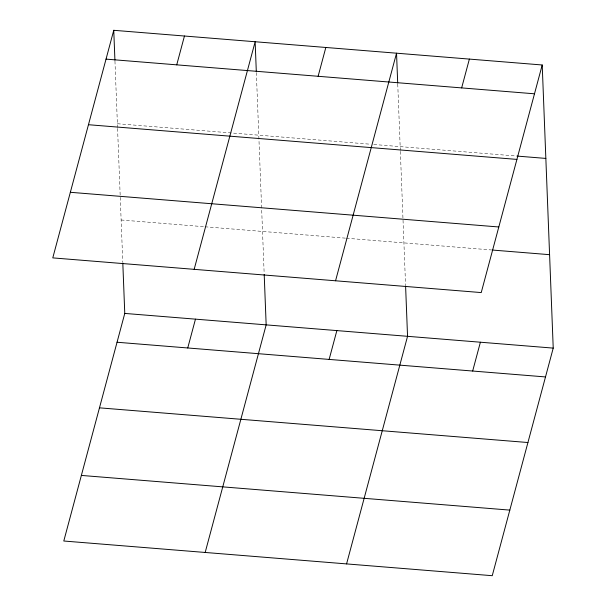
<?xml version="1.0" encoding="UTF-8"?>
<svg xmlns="http://www.w3.org/2000/svg" width="606" height="606" viewBox="0 0 606 606"><rect width="100%" height="100%" fill="white"/><g stroke="black" fill="none" stroke-linecap="round" stroke-linejoin="round"><path stroke-width="0.45" stroke-dasharray="3.03 2.27" d="M117.39 123.73L370.008 144.183M373.781 144.486L515.964 155.992M121.132 219.993L204.086 226.712M205.025 226.788L345.473 238.15M346.42 238.234L491.693 249.99M397.741 84.022L400.316 150.394M400.354 151.341L405.588 285.865M256.346 72.576L264.163 273.48M114.958 61.13L117.534 127.51M117.572 128.449L122.768 262.042"/><path stroke-width="0.91" d="M113.754 30.3L52.775 257.891L481.232 292.577L542.211 64.986L113.754 30.3L114.92 60.199M176.732 64.842L184.451 36.019M122.806 262.974L124.768 313.423L63.789 541.014L492.246 575.7L553.225 348.109L542.211 64.986M194.162 269.337L255.149 41.746L256.308 71.644M187.746 347.965L195.465 319.15M318.12 76.288L325.839 47.465M205.176 552.46L266.163 324.869L264.201 274.42M335.557 280.783L396.536 53.192L397.703 83.09M329.134 359.411L336.86 330.596M461.651 87.908L469.377 59.085M346.571 563.906L407.55 336.315L405.626 286.797M472.665 371.031L480.391 342.216M106.035 59.123L534.492 93.801M516.903 156.068L545.847 158.416M88.461 124.715L516.918 159.401M70.349 192.299L498.806 226.977M492.633 250.066L549.589 254.679M124.768 313.423L553.225 348.109M117.049 342.246L545.506 376.932M99.475 407.838L527.932 442.524M81.363 475.422L509.82 510.108"/></g></svg>
